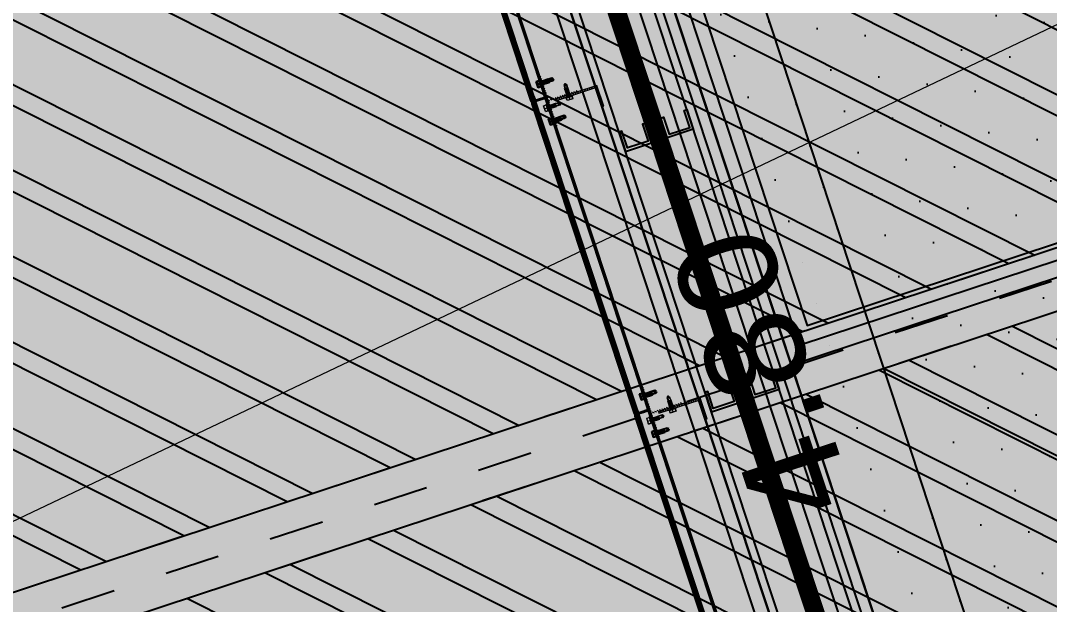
# Model space of a CAD drawing. Header units: metres. Extents: x 678805 to 1359287, y 2747329 to 5497370.
# Drawn here: x 679782.703 to 679784.579, y 2748608.728 to 2748609.792 of the extents above; entities that cross this region are included whole.
import ezdxf

# ---------------------------------------------------------------- set-up
doc = ezdxf.new("R2010")
doc.units = ezdxf.units.M
for name, pattern in [('XREF_MON_BUILDINGS$0$DASH_1', [0.4, 0.1, -0.3]), ('XREF_MON_BUILDINGS$0$Dash_2_', [0.25, 0.125, -0.125]), ('XREF_MON_BUILDINGS$0$Hidden', [0.004, 0.002, -0.002])]:
    doc.linetypes.add(name, pattern=pattern)
for name, color, linetype in [('00_XREF_MON_HSC_PAVEMENT', 7, 'Continuous'), ('00_XREF_TWQ_BUILDINGS', 7, 'Continuous'), ('XREF_MON_BUILDINGS$0$00-Modulos DEFINIDOS', 7, 'Continuous'), ('XREF_MON_BUILDINGS$0$00-Modulos ROOFS', 2, 'Continuous'), ('XREF_MON_BUILDINGS$0$02-H-INST', 252, 'Continuous'), ('XREF_MON_BUILDINGS$0$02-L-01_Structure t2', 7, 'Continuous'), ('XREF_MON_BUILDINGS$0$02-L-01_Struture aux', 4, 'Continuous'), ('XREF_MON_BUILDINGS$0$02-L-Insulation', 252, 'Continuous'), ('XREF_MON_BUILDINGS$0$02-L-INT Panel', 5, 'Continuous'), ('XREF_MON_BUILDINGS$0$02-L-panel', 5, 'Continuous'), ('XREF_MON_BUILDINGS$0$02-L-Pergola Profiles', 8, 'Continuous'), ('XREF_MON_BUILDINGS$0$02-L-Pergola Projection', 8, 'Continuous'), ('XREF_MON_BUILDINGS$0$02-L-Pergola Shades', 15, 'Continuous'), ('XREF_MON_BUILDINGS$0$02-L-Pergola Shades Schematic', 8, 'Continuous'), ('XREF_MON_BUILDINGS$0$02_L_Furniture', 7, 'Continuous'), ('XREF_MON_BUILDINGS$0$COTAUX', 7, 'Continuous')]:
    doc.layers.add(name, color=color, linetype=linetype)
for name, color, linetype, true_color in [('XREF_MON_BUILDINGS$0$0-WIPEOUTS', 7, 'Continuous', 0xffffff), ('XREF_MON_BUILDINGS$0$02-KL-06 Food_Kiosks', 7, 'Continuous', 0xdf5911), ('XREF_MON_BUILDINGS$0$02-L-Pergola Wipeout', 7, 'Continuous', 0xffffff)]:
    doc.layers.add(name, color=color, linetype=linetype, true_color=true_color)
for name, color, linetype, plot in [('XREF_MON_BUILDINGS$0$00-AUX STRUCTURE', 3, 'Continuous', False), ('XREF_MON_BUILDINGS$0$00_AUX', 3, 'Continuous', False), ('XREF_MON_BUILDINGS$0$02-L-Pergola Aux', 50, 'Continuous', False)]:
    doc.layers.add(name, color=color, linetype=linetype, plot=plot)
for name, color, linetype, lineweight in [('XREF_MON_BUILDINGS$0$02-H-251', 251, 'Continuous', 0), ('XREF_MON_BUILDINGS$0$02-H-254', 254, 'Continuous', 0), ('XREF_MON_BUILDINGS$0$02-L-01_Structure L', 7, 'Continuous', 5), ('XREF_MON_BUILDINGS$0$02-L-01_Structure T', 8, 'Continuous', 5)]:
    doc.layers.add(name, color=color, linetype=linetype, lineweight=lineweight)
doc.layers.add('XREF_MON_HSC_PAVEMENT$0$02-L-Joints-Paviment_06_Concrete Slab in sittu', color=7, linetype='Continuous', lineweight=5, true_color=0x999999)
doc.layers.add('XREF_MON_HSC_PAVEMENT$0$03-TR-Pavement_06_Concrete Slab in situ', color=7, linetype='Continuous', lineweight=9, true_color=0xf7f7f7)
doc.layers.get('XREF_MON_BUILDINGS$0$02-KL-06 Food_Kiosks').off()
doc.styles.add('XREF_MON_BUILDINGS$0$E100', font='verdana.ttf', dxfattribs={"height": 0.18})
doc.linetypes.add('XREF_MON_BUILDINGS$0$BATTING', pattern='A,0.0001,-0.1,[134,ltypeshp.shx,S=0.1,R=0,X=-0.1,Y=0],-0.2,[134,ltypeshp.shx,S=0.1,R=180,X=0.1,Y=0],-0.1', length=0.4001)
doc.dimstyles.new('XREF_MON_BUILDINGS$0$E100', dxfattribs={"dimscale": 0.03, "dimtxt": 12, "dimasz": 0.5, "dimexe": 0.1, "dimexo": 1, "dimgap": 4, "dimtad": 1, "dimzin": 0, "dimdsep": 46, "dimtxsty": 'XREF_MON_BUILDINGS$0$E100', "dimblk1": 'XREF_MON_BUILDINGS$0$LINCOT200', "dimblk2": 'XREF_MON_BUILDINGS$0$LINCOT200', "dimsah": 1, "dimcen": 0.1, "dimdle": 0.1, "dimse1": 1, "dimse2": 1, "dimclrt": 256, "dimadec": 0, "dimazin": 0, "dimtfac": 0.01538461538461539, "dimtofl": 0, "dimtmove": 0, "dimatfit": 3, "dimldrblk": 'XREF_MON_BUILDINGS$0$LINCOT200', "dimfxl": 1, "dimtolj": 1, "dimtzin": 0, "dimarcsym": 0})

# ---------------------------------------------------------------- blocks, each defined once
blk = doc.blocks.new('XREF_MON_BUILDINGS$0$LINCOT200')
for p, q in [((0, -9.999961704014428), (0, 10.00003829598555)), ((3.694822225952521e-13, 3.829598557558711e-05), (10.00000000000051, 3.829598557558711e-05))]:
    blk.add_line(p, q)
at = {"const_width": 1.875}
blk.add_lwpolyline([(3.535533801624467, -3.535495714255788), (-3.535533950636761, 3.535572157214077)], dxfattribs=at)
at = {"layer": 'XREF_MON_BUILDINGS$0$COTAUX'}
blk.add_line((0, 0), (-1.249999999999915, 0), dxfattribs=at)
blk = doc.blocks.new('*D90')
at = {"layer": 'DEFPOINTS', "color": 0, "transparency": 16777216}
for p in [(119.6986085125246, -56.82058442011478), (120.1565622668715, -56.82058442011478), (119.6986085111276, -61.62058442039418)]:
    blk.add_point(p, dxfattribs=at)
at = {"layer": 'XREF_MON_BUILDINGS$0$00_AUX', "color": 0, "lineweight": -2, "transparency": 16777216}
blk.add_line((120.1565622668715, -61.60558442039406), (120.1565622668715, -56.83558442011466), dxfattribs=at)
at = {"layer": 'XREF_MON_BUILDINGS$0$00_AUX', "color": 0, "lineweight": -2, "transparency": 16777216, "xscale": 0.015, "yscale": 0.015, "zscale": 0.015}
for p, rotation in [((120.1565622668715, -56.82058442011466), 90.00000000000006), ((120.1565622668715, -61.62058442039406), 270.0000000000001)]:
    blk.add_blockref('XREF_MON_BUILDINGS$0$LINCOT200', p, dxfattribs=dict(at, rotation=rotation))
at = {"layer": 'XREF_MON_BUILDINGS$0$00_AUX', "transparency": 16777216, "insert": (119.9424521258373, -59.22058442025437), "char_height": 0.18, "attachment_point": 5, "rotation": 90.00000000000006, "style": 'XREF_MON_BUILDINGS$0$E100'}
blk.add_mtext('\\A1;4.80', dxfattribs=at)
blk = doc.blocks.new('XREF_MON_BUILDINGS$0$AUTORROSCANTE')
at = {"layer": 'XREF_MON_BUILDINGS$0$02-L-01_Structure t2', "color": 0}
for p, q in [((-31.20000000000002, 5.629165124598842), (-26.19999999999959, 5.62916512459816)), ((-31.19999999999999, -3.410605131648481e-13), (-26.19999999999976, 0)), ((-2.365309734828713, 2.5), (-25, 2.5)), ((0, 0), (-8.999999999999972, 2.5)), ((0, 0), (-3.600692283157343, -1.09366380576239)), ((0, 0), (-2.365309734828713, 2.5)), ((0, 0), (-2.365309734828713, -2.5)), ((-31.20000000000002, -5.629165124598899), (-26.19999999999948, -5.629165124599581)), ((-2.365309734828713, -2.5), (-25, -2.5)), ((-3.600692283157343, -1.09366380576239), (-2.365309734828713, -2.5))]:
    blk.add_line(p, q, dxfattribs=at)
at = {"layer": 'XREF_MON_BUILDINGS$0$02-L-01_Structure t2', "color": 253}
for p, q in [((-25, 3.149999999999977), (-8.999999999999943, 3.150000000000034)), ((-23.47427264461649, -3.14999999999992), (-25, 2.662522019210144)), ((-21.40651940967126, -3.14999999999992), (-23.06020473028568, 3.149999999999864)), ((-19.338766174726, -3.14999999999992), (-20.99245149534045, 3.14999999999992)), ((-17.27101293978083, -3.14999999999992), (-18.92469826039516, 3.150000000000034)), ((-15.20325970483566, -3.14999999999992), (-16.85694502544993, 3.150000000000034)), ((-13.1355064698904, -3.14999999999992), (-14.78919179050473, 3.149999999999977)), ((-11.06775323494514, -3.14999999999992), (-12.72143855555953, 3.149999999999977)), ((-9, -3.14999999999992), (-10.65368532061433, 3.150000000000034)), ((-9, -3.14999999999992), (-8.999999999999972, 3.150000000000034)), ((-25, -3.149999999999977), (-9, -3.149999999999977)), ((-3.600692283157343, -1.09366380576239), (-9, -2.5))]:
    blk.add_line(p, q, dxfattribs=at)
at = {"layer": 'XREF_MON_BUILDINGS$0$02-L-01_Structure t2', "color": 0}
for points in [[(-31.20000000000002, 5.629165124598842), (-26.19999999999996, 5.629165124598842), (-26.19999999999996, -5.629165124599581), (-31.20000000000002, -5.629165124599581)], [(-26.19999999999951, 6.5), (-25, 6.5), (-25, -6.500000000000057), (-26.19999999999951, -6.500000000000057)]]:
    blk.add_lwpolyline(points, close=True, dxfattribs=at)
for centre, start, end in [((-26.98608579049073, 2.367525475711773), 129.2840388374925, 214.1828116507075), ((-26.98608579049073, -2.366719793068796), 145.8304296466695, 230.7332658614822)]:
    blk.add_arc(centre, 4.213914209509284, start, end, dxfattribs=at)
blk = doc.blocks.new('XREF_MON_BUILDINGS$0$ULMA_Montante VV')
at = {"layer": 'XREF_MON_BUILDINGS$0$02-H-251', "ltscale": 125}
h = blk.add_hatch(dxfattribs=at)
h.set_pattern_fill('ANSI31', color=256, scale=0.001, angle=450, style=0)
h.set_pattern_definition([(134.9999999999999, (-0.05125000000043656, -0.00250000000005457), (-0.002245064030267289, -0.002245064030267287), [])])
edge = h.paths.add_edge_path()
edge.add_line((-0.05095000000073924, -0.00250000000005457), (0.04844999999841093, -0.00250000000005457))
edge.add_arc((0.04844999999841093, -0.002200000000129876), 0.0003, 270, 360)
edge.add_line((0.04874999999992724, -0.002200000000129876), (0.04874999999992724, -0.0003000000001520675))
edge.add_arc((0.04844999999841093, -0.0003000000001520675), 0.0003, 0, 90)
edge.add_line((0.04844999999841093, 0), (0, 0))
edge.add_line((0, 0), (0, 0.05719999999996617))
edge.add_arc((-0.0003000000015163096, 0.05719999999996617), 0.0003, 0, 90)
edge.add_line((-0.0003000000015163096, 0.05749999999989086), (-0.002200000000811997, 0.05749999999989086))
edge.add_arc((-0.002200000000811997, 0.05719999999996617), 0.0003, 90, 180)
edge.add_line((-0.002500000000509317, 0.05719999999996617), (-0.002500000000509317, 0))
edge.add_line((-0.002500000000509317, 0), (-0.05095000000073924, 0))
edge.add_arc((-0.05095000000073924, -0.0003000000001520675), 0.0003, 90, 180)
edge.add_line((-0.05125000000043656, -0.0003000000001520675), (-0.05125000000043656, -0.002200000000129876))
edge.add_arc((-0.05095000000073924, -0.002200000000129876), 0.0003, 180, 270)
blk = doc.blocks.new('XREF_MON_BUILDINGS$0$ULMA_Autotaladrante')
at = {"layer": 'XREF_MON_BUILDINGS$0$02-L-01_Structure T', "color": 252}
for p, q in [((-0.02500000000509317, 2.273736754432321e-13), (-0.02263469026956955, 0.00250000000005457)), ((-0.02500000000509317, 2.273736754432321e-13), (-0.01600000000325963, 0.00250000000005457)), ((-0.02500000000509317, 2.273736754432321e-13), (-0.02263469026956955, -0.002499999999599822)), ((-0.02500000000509317, 2.273736754432321e-13), (-0.02139930772136722, -0.001093663805477263)), ((-0.02263469026956955, 0.00250000000005457), (0, 0.00250000000005457)), ((0, 0.003150000000232467), (-0.01600000000325963, 0.003150000000232467)), ((-0.01600000000325963, -0.003149999999777719), (-0.01600000000325963, 0.003150000000232467)), ((-0.01600000000325963, -0.003149999999777719), (-0.01434631468237058, 0.003150000000232467)), ((-0.01393224676803584, -0.003149999999777719), (-0.01227856144714679, 0.003150000000232467)), ((-0.0118644935323573, -0.003149999999777719), (-0.01021080821146825, 0.003150000000232467)), ((-0.00979674029713351, -0.003149999999777719), (-0.008143054976244457, 0.003150000000232467)), ((-0.00772898706190972, -0.003149999999777719), (-0.006075301741020667, 0.003150000000232467)), ((-0.005661233826231182, -0.003149999999777719), (-0.004007548505342129, 0.003150000000232467)), ((-0.003593480591007392, -0.003149999999777719), (-0.001939795270118339, 0.003150000000232467)), ((-0.001525727355783602, -0.003149999999777719), (0, 0.002662522019363678)), ((0.006200000001172157, 0.005629165124673818), (0.001200000000153523, 0.005629165124673818)), ((0.006200000001172157, 2.273736754432321e-13), (0.001200000000153523, 2.273736754432321e-13)), ((-0.02139930772136722, -0.001093663805477263), (-0.02263469026956955, -0.002499999999599822)), ((-0.02263469026956955, -0.002499999999599822), (0, -0.002499999999599822)), ((-0.02139930772136722, -0.001093663805477263), (-0.01600000000325963, -0.002499999999599822)), ((0, -0.003149999999777719), (-0.01600000000325963, -0.003149999999777719)), ((0.006200000001172157, -0.005629165124219071), (0.001200000000153523, -0.005629165124219071))]:
    blk.add_line(p, q, dxfattribs=at)
for points in [[(0.001200000000153523, 0.006499999999959982), (0, 0.006499999999959982), (0, -0.006499999999732609), (0.001200000000153523, -0.006499999999732609)], [(0.006200000001172157, 0.005629165124673818), (0.001200000000153523, 0.005629165124673818), (0.001200000000153523, -0.005629165124219071), (0.006200000001172157, -0.005629165124219071)]]:
    blk.add_lwpolyline(points, close=True, dxfattribs=at)
for centre, start, end in [((0.001986085791031655, 0.002367525475847287), 325.8171883654993, 50.71596115511253), ((0.001986085791031655, -0.002366719792689764), 309.2667341381091, 34.16957033823044)]:
    blk.add_arc(centre, 0.004213914210367771, start, end, dxfattribs=at)
blk = doc.blocks.new('XREF_MON_BUILDINGS$0$ULMA_Escuadra40x80_Seccion')
at = {"layer": 'XREF_MON_BUILDINGS$0$02-H-251', "ltscale": 125}
h = blk.add_hatch(dxfattribs=at)
h.set_pattern_fill('ANSI31', color=256, scale=0.001, angle=360, style=0)
h.set_pattern_definition([(45, (0, 0), (-0.002245064030267288, 0.002245064030267289), [])])
h.paths.add_polyline_path([(0, 0.0799999999994725), (0.002999999989697244, 0.0799999999994725), (0.002999999989697244, 0.002999999999701686), (0.03999999999359716, 0.002999999999701686), (0.03999999999359716, 0), (0, 0)])
at = {"layer": 'XREF_MON_BUILDINGS$0$02-L-01_Structure L', "linetype": 'Continuous'}
blk.add_lwpolyline([(0, 0.0799999999994725), (0.002999999989697244, 0.0799999999994725), (0.002999999989697244, 0.002999999999701686), (0.03999999999359716, 0.002999999999701686), (0.03999999999359716, 0), (0, 0)], close=True, dxfattribs=at)
blk = doc.blocks.new('XREF_MON_BUILDINGS$0$modul 28 ulma')
at = {"layer": 'XREF_MON_BUILDINGS$0$02-H-251', "linetype": 'XREF_MON_BUILDINGS$0$Hidden', "ltscale": 125}
h = blk.add_hatch(dxfattribs=at)
h.set_pattern_fill('ANSI31', color=256, scale=0.001, angle=450, style=0)
h.set_pattern_definition([(135, (175.1422706030272, -253.273058864619), (-0.002245064030267289, -0.002245064030267288), [])])
edge = h.paths.add_edge_path()
edge.add_line((2.372963272714788, 4.773199522702867), (2.37496327271474, 4.773199522702863))
edge.add_line((2.37496327271474, 4.773199522702862), (2.381834767346891, 4.773444933225288))
edge.add_line((2.381834767346891, 4.773444933225289), (2.38271360036588, 4.77438901667359))
edge.add_arc((2.382933184939522, 4.774184608711616), 0.0003, 407.0499999998804, 497.04999999989184, ccw=False)
edge.add_line((2.383137592901724, 4.774404193285258), (2.384081862870563, 4.773525186636681))
edge.add_line((2.384081862870563, 4.773525186636681), (2.385832181405977, 4.773587698013787))
edge.add_line((2.385832181405978, 4.773587698013787), (2.38671105044846, 4.774531820160179))
edge.add_arc((2.386930635022329, 4.774327412197295), 0.0003, 407.0499999998804, 497.049999999877, ccw=False)
edge.add_line((2.387135042984531, 4.774546996770938), (2.388079351657826, 4.773667954093638))
edge.add_line((2.388079351657826, 4.773667954093638), (2.401034655775722, 4.774130643526948))
edge.add_arc((2.400963272714813, 4.776129369235238), 0.002, 272.045408488778, 359.9999999998918)
edge.add_line((2.402963272714766, 4.776129369235234), (2.402963272714778, 4.782858723715065))
edge.add_line((2.402963272714778, 4.782858723715065), (2.402963272714796, 4.792199522703043))
edge.add_line((2.402963272714796, 4.792199522703043), (2.397813272714838, 4.792199522703052))
edge.add_line((2.397813272714838, 4.792199522703052), (2.39781327271484, 4.793199522703256))
edge.add_line((2.39781327271484, 4.793199522703256), (2.403130666557301, 4.793199522703246))
edge.add_arc((2.403130666557301, 4.793499522702944), 0.0003, 629.9999999998919, 689.9999999998961)
edge.add_line((2.403390474178507, 4.793349522703094), (2.405053465093577, 4.796229907460281))
edge.add_arc((2.405313272714782, 4.796079907460433), 0.0003, 329.99999999989615, 509.9999999998774, ccw=False)
edge.add_line((2.405573080335987, 4.795929907460583), (2.404256499582146, 4.79364952270279))
edge.add_arc((2.40451630720335, 4.793499522702941), 0.0003, 509.9999999998961, 629.9999999998919)
edge.add_line((2.40451630720335, 4.793199522703244), (2.412263272714737, 4.79319952270323))
edge.add_line((2.412263272714737, 4.793199522703229), (2.412263272714736, 4.792199522703025))
edge.add_line((2.412263272714736, 4.792199522703025), (2.406263272714877, 4.792199522703037))
edge.add_line((2.406263272714877, 4.792199522703037), (2.406263272714874, 4.79044952270268))
edge.add_arc((2.406013272714823, 4.79044952270268), 0.0002500000000000272, 179.9999999998918, 359.9999999998918, ccw=False)
edge.add_line((2.405763272714772, 4.790449522702681), (2.405763272714775, 4.792199522703037))
edge.add_line((2.405763272714776, 4.792199522703037), (2.404763272714799, 4.792199522703039))
edge.add_line((2.404763272714799, 4.792199522703039), (2.404763272714769, 4.775955099861302))
edge.add_arc((2.406763272714721, 4.775955099861299), 0.002, 539.9999999998918, 622.552583149694)
edge.add_line((2.406504040235224, 4.773971971393244), (2.412413272714776, 4.773199522702791))
edge.add_line((2.412413272714776, 4.773199522702792), (2.412413272714772, 4.771399522702789))
edge.add_line((2.412413272714772, 4.771399522702789), (2.372963272714784, 4.771399522702864))
edge.add_line((2.372963272714784, 4.771399522702864), (2.372963272714788, 4.773199522702867))
h = blk.add_hatch(dxfattribs=at)
h.set_pattern_fill('ANSI31', color=256, scale=0.001, angle=450, style=0)
h.set_pattern_definition([(135, (175.1422706030272, -252.673058864619), (-0.002245064030267289, -0.002245064030267288), [])])
edge = h.paths.add_edge_path()
edge.add_line((2.972963272714787, 4.773199522701733), (2.97496327271474, 4.77319952270173))
edge.add_line((2.97496327271474, 4.77319952270173), (2.981834767346891, 4.773444933224155))
edge.add_line((2.981834767346891, 4.773444933224155), (2.98271360036588, 4.774389016672457))
edge.add_arc((2.982933184939522, 4.774184608710483), 0.0003, 407.0499999998804, 497.04999999989184, ccw=False)
edge.add_line((2.983137592901723, 4.774404193284125), (2.984081862870562, 4.773525186635549))
edge.add_line((2.984081862870562, 4.773525186635549), (2.985832181405977, 4.773587698012655))
edge.add_line((2.985832181405977, 4.773587698012655), (2.98671105044846, 4.774531820159046))
edge.add_arc((2.986930635022329, 4.774327412196163), 0.0003, 407.0499999998804, 497.049999999877, ccw=False)
edge.add_line((2.98713504298453, 4.774546996769804), (2.988079351657826, 4.773667954092505))
edge.add_line((2.988079351657826, 4.773667954092505), (3.001034655775722, 4.774130643525814))
edge.add_arc((3.000963272714813, 4.776129369234106), 0.002, 272.045408488778, 359.9999999998918)
edge.add_line((3.002963272714765, 4.776129369234102), (3.002963272714778, 4.782858723713932))
edge.add_line((3.002963272714778, 4.782858723713932), (3.002963272714796, 4.79219952270191))
edge.add_line((3.002963272714796, 4.79219952270191), (2.997813272714838, 4.79219952270192))
edge.add_line((2.997813272714838, 4.792199522701919), (2.99781327271484, 4.793199522702123))
edge.add_line((2.99781327271484, 4.793199522702123), (3.003130666557301, 4.793199522702113))
edge.add_arc((3.003130666557301, 4.79349952270181), 0.0003, 629.9999999998919, 689.9999999998961)
edge.add_line((3.003390474178506, 4.793349522701962), (3.005053465093577, 4.796229907459149))
edge.add_arc((3.005313272714782, 4.7960799074593), 0.0003, 329.99999999989615, 509.9999999998774, ccw=False)
edge.add_line((3.005573080335987, 4.795929907459451), (3.004256499582145, 4.793649522701657))
edge.add_arc((3.00451630720335, 4.793499522701808), 0.0003, 509.9999999998961, 629.9999999998919)
edge.add_line((3.00451630720335, 4.79319952270211), (3.012263272714737, 4.793199522702096))
edge.add_line((3.012263272714737, 4.793199522702096), (3.012263272714735, 4.792199522701893))
edge.add_line((3.012263272714735, 4.792199522701893), (3.006263272714877, 4.792199522701904))
edge.add_line((3.006263272714877, 4.792199522701903), (3.006263272714874, 4.790449522701547))
edge.add_arc((3.006013272714823, 4.790449522701548), 0.0002500000000000272, 179.9999999998918, 359.9999999998918, ccw=False)
edge.add_line((3.005763272714772, 4.790449522701548), (3.005763272714775, 4.792199522701905))
edge.add_line((3.005763272714775, 4.792199522701905), (3.004763272714799, 4.792199522701907))
edge.add_line((3.004763272714799, 4.792199522701907), (3.004763272714768, 4.77595509986017))
edge.add_arc((3.006763272714721, 4.775955099860165), 0.002, 539.9999999998918, 622.552583149694)
edge.add_line((3.006504040235224, 4.773971971392111), (3.012413272714775, 4.773199522701659))
edge.add_line((3.012413272714775, 4.773199522701659), (3.012413272714772, 4.771399522701656))
edge.add_line((3.012413272714772, 4.771399522701656), (2.972963272714784, 4.771399522701731))
edge.add_line((2.972963272714784, 4.771399522701731), (2.972963272714787, 4.773199522701733))
at = {"layer": 'XREF_MON_BUILDINGS$0$02-H-254', "ltscale": 125}
h = blk.add_hatch(dxfattribs=at)
h.set_pattern_fill('ANSI31', color=256, scale=0.0005, angle=90, style=0)
h.set_pattern_definition([(135, (175.0149670537132, -254.0158170791547), (-0.001122532015133644, -0.001122532015133644), [])])
h.paths.add_polyline_path([(1.806463272734364, 4.800093140003167), (2.4013327361901, 4.800093140002044), (2.40133273619009, 4.795160951835992), (1.806463272734355, 4.795162679975079)])
h = blk.add_hatch(dxfattribs=at)
h.set_pattern_fill('ANSI31', color=256, scale=0.0005, angle=90, style=0)
h.set_pattern_definition([(135, (175.0149670537132, -253.4158170791547), (-0.001122532015133644, -0.001122532015133644), [])])
h.paths.add_polyline_path([(2.406463272734364, 4.800093140002034), (3.001332736190099, 4.800093140000912), (3.00133273619009, 4.79516095183486), (2.406463272734355, 4.795162679973947)])
h = blk.add_hatch(dxfattribs=at)
h.set_pattern_fill('ANSI31', color=256, scale=0.0005, angle=90, style=0)
h.set_pattern_definition([(135, (175.0149670537132, -252.8158170791547), (-0.001122532015133644, -0.001122532015133644), [])])
h.paths.add_polyline_path([(3.006463272734365, 4.800093140000901), (3.6013327361901, 4.800093139999779), (3.60133273619009, 4.795160951833727), (3.006463272734355, 4.795162679972814)])
at = {"layer": 'XREF_MON_BUILDINGS$0$02-L-01_Struture aux', "linetype": 'XREF_MON_BUILDINGS$0$Hidden'}
for p, q in [((2.397813272714838, 4.792199522703052), (2.39781327271484, 4.793199522703256)), ((2.39781327271484, 4.793199522703256), (2.403130666557301, 4.793199522703246)), ((2.397813272714838, 4.792199522703052), (2.402963272714796, 4.792199522703043)), ((2.402963272714778, 4.782858723715065), (2.402963272714796, 4.792199522703043)), ((2.405053465093577, 4.796229907460282), (2.403390474178507, 4.793349522703094)), ((2.405573080335987, 4.795929907460583), (2.404256499582146, 4.79364952270279)), ((2.40451630720335, 4.793199522703244), (2.412263272714737, 4.793199522703229)), ((2.404763272714769, 4.775955099861302), (2.404763272714799, 4.792199522703039)), ((2.404763272714799, 4.792199522703039), (2.405963272714782, 4.792199522703037)), ((2.405963272714779, 4.790449522702681), (2.405963272714782, 4.792199522703037)), ((2.406463272714884, 4.792199522703037), (2.412263272714736, 4.792199522703025)), ((2.406463272714824, 4.79044952270268), (2.406463272714884, 4.792199522703037)), ((2.412263272714736, 4.792199522703025), (2.412263272714737, 4.793199522703229)), ((2.997813272714838, 4.792199522701919), (2.99781327271484, 4.793199522702123)), ((2.99781327271484, 4.793199522702123), (3.003130666557301, 4.793199522702113)), ((2.997813272714838, 4.792199522701919), (3.002963272714796, 4.79219952270191)), ((3.002963272714778, 4.782858723713932), (3.002963272714796, 4.79219952270191)), ((3.005053465093577, 4.796229907459149), (3.003390474178506, 4.793349522701962)), ((3.005573080335987, 4.795929907459451), (3.004256499582145, 4.793649522701657)), ((3.00451630720335, 4.79319952270211), (3.012263272714737, 4.793199522702096)), ((3.004763272714768, 4.77595509986017), (3.004763272714799, 4.792199522701907)), ((3.004763272714799, 4.792199522701907), (3.005963272714782, 4.792199522701904)), ((3.005963272714778, 4.790449522701548), (3.005963272714782, 4.792199522701904)), ((3.006463272714884, 4.792199522701903), (3.012263272714735, 4.792199522701893)), ((3.006463272714823, 4.790449522701547), (3.006463272714884, 4.792199522701903)), ((3.012263272714735, 4.792199522701893), (3.012263272714737, 4.793199522702096)), ((2.372963272714788, 4.773199522702867), (2.37496327271474, 4.773199522702862)), ((2.372963272714784, 4.771399522702864), (2.372963272714788, 4.773199522702867)), ((2.372963272714784, 4.771399522702864), (2.412413272714772, 4.771399522702789)), ((2.374213272714815, 4.773199522702864), (2.37496327271474, 4.773199522702862)), ((2.381834767346891, 4.773444933225289), (2.37496327271474, 4.773199522702862)), ((2.38271360036588, 4.77438901667359), (2.381834767346891, 4.773444933225289)), ((2.383137592901724, 4.774404193285258), (2.384081862870563, 4.773525186636681)), ((2.385832181405978, 4.773587698013787), (2.384081862870563, 4.773525186636681)), ((2.38671105044846, 4.774531820160179), (2.385832181405978, 4.773587698013787)), ((2.387135042984531, 4.774546996770938), (2.388079351657826, 4.773667954093638)), ((2.401034655775722, 4.774130643526948), (2.388079351657826, 4.773667954093638)), ((2.402963272714766, 4.776129369235234), (2.402963272714778, 4.782858723715065)), ((2.406504040235224, 4.773971971393244), (2.412413272714776, 4.773199522702792)), ((2.412413272714772, 4.771399522702789), (2.412413272714776, 4.773199522702792)), ((2.972963272714787, 4.773199522701733), (2.97496327271474, 4.77319952270173)), ((2.972963272714784, 4.771399522701731), (2.972963272714787, 4.773199522701733)), ((2.972963272714784, 4.771399522701731), (3.012413272714772, 4.771399522701656)), ((2.974213272714815, 4.773199522701732), (2.97496327271474, 4.77319952270173)), ((2.981834767346891, 4.773444933224155), (2.97496327271474, 4.77319952270173)), ((2.98271360036588, 4.774389016672457), (2.981834767346891, 4.773444933224155)), ((2.983137592901723, 4.774404193284125), (2.984081862870562, 4.773525186635549)), ((2.985832181405977, 4.773587698012655), (2.984081862870562, 4.773525186635549)), ((2.98671105044846, 4.774531820159046), (2.985832181405977, 4.773587698012655)), ((2.98713504298453, 4.774546996769804), (2.988079351657826, 4.773667954092505)), ((3.001034655775722, 4.774130643525815), (2.988079351657826, 4.773667954092505)), ((3.002963272714765, 4.776129369234102), (3.002963272714778, 4.782858723713932)), ((3.006504040235224, 4.773971971392111), (3.012413272714775, 4.773199522701659)), ((3.012413272714772, 4.771399522701656), (3.012413272714775, 4.773199522701659))]:
    blk.add_line(p, q, dxfattribs=at)
at = {"layer": 'XREF_MON_BUILDINGS$0$02-L-01_Struture aux'}
for p, q in [((0.03668570605673768, 4.77326162960387), (4.7678847740884, 4.773261654730605)), ((0.04497389649033469, 4.773350829166163), (4.7678847740884, 4.773350854301896)), ((4.7678847740884, 4.771400967883511), (0.04497389653592977, 4.771400831865225))]:
    blk.add_line(p, q, dxfattribs=at)
at = {"layer": 'XREF_MON_BUILDINGS$0$02-L-01_Struture aux', "linetype": 'Continuous'}
for p, q in [((0.280027391897681, 4.615003940445589), (4.520027391901266, 4.615003940441488)), ((0.280027391897681, 4.58500394043294), (4.520027391901266, 4.585003940428839))]:
    blk.add_line(p, q, dxfattribs=at)
at = {"layer": 'XREF_MON_BUILDINGS$0$02-L-01_Struture aux'}
for points in [[(4.7678847740884, 4.793245561144407), (0.04497381577438743, 4.793245536924564)], [(0.0449738960431619, 4.792475385054763), (4.7678847740884, 4.792475409274606)], [(4.7678847740884, 4.793156358205519), (0.1303289218540751, 4.793156361923399)], [(0.1303289218540736, 4.792386210053597), (4.7678847740884, 4.792386206335718)]]:
    blk.add_lwpolyline(points, dxfattribs=at)
at = {"layer": 'XREF_MON_BUILDINGS$0$02-L-01_Struture aux', "linetype": 'Continuous'}
for points in [[(2.402493549177535, 4.665003940428823), (2.365027391886457, 4.665003940435161), (2.365027391886457, 4.61500394043515), (2.402493549177535, 4.615003940435178), (2.402493549177535, 4.620003940435174), (2.370027391886481, 4.620003940435145), (2.370027391886481, 4.660003940434313), (2.402493549185152, 4.660003940428828), (2.402493549185152, 4.665003940428823)], [(2.902493549177535, 4.665003940428823), (2.865027391886457, 4.665003940435161), (2.865027391886457, 4.61500394043515), (2.902493549177535, 4.615003940435178), (2.902493549177535, 4.620003940435174), (2.870027391886481, 4.620003940435145), (2.870027391886481, 4.660003940434313), (2.902493549185152, 4.660003940428828), (2.902493549185152, 4.665003940428823)], [(2.402493549177535, 4.535003940441504), (2.365027391886457, 4.535003940435166), (2.365027391886457, 4.585003940435177), (2.402493549177535, 4.585003940435149), (2.402493549177535, 4.580003940435153), (2.370027391886481, 4.580003940435182), (2.370027391886481, 4.540003940436014), (2.402493549185152, 4.540003940441499), (2.402493549185152, 4.535003940441504)], [(2.902493549177535, 4.535003940441504), (2.865027391886457, 4.535003940435166), (2.865027391886457, 4.585003940435177), (2.902493549177535, 4.585003940435149), (2.902493549177535, 4.580003940435153), (2.870027391886481, 4.580003940435182), (2.870027391886481, 4.540003940436014), (2.902493549185152, 4.540003940441499), (2.902493549185152, 4.535003940441504)]]:
    blk.add_lwpolyline(points, dxfattribs=at)
at = {"layer": 'XREF_MON_BUILDINGS$0$02-L-01_Struture aux', "linetype": 'XREF_MON_BUILDINGS$0$Hidden'}
for centre, radius, start, end in [((2.403130666557301, 4.793499522702944), 0.0003, 269.9999999998919, 330.0000000316022), ((2.40451630720335, 4.793499522702941), 0.0003, 150.0000000316032, 269.9999999998919), ((2.405313272714782, 4.796079907460433), 0.0003, 330.0000000316022, 150.0000000316032), ((2.40621327271483, 4.79044952270268), 0.0002500000000000272, 179.9999999998918, 359.9999999998918), ((3.003130666557301, 4.79349952270181), 0.0003, 269.9999999998919, 330.0000000316022), ((3.00451630720335, 4.793499522701808), 0.0003, 150.0000000316032, 269.9999999998919), ((3.005313272714782, 4.7960799074593), 0.0003, 330.0000000316022, 150.0000000316032), ((3.006213272714829, 4.790449522701548), 0.0002500000000000272, 179.9999999998918, 359.9999999998918), ((2.382933184939522, 4.774184608711616), 0.0003, 47.0499999938589, 137.0500000256486), ((2.386930635022329, 4.774327412197295), 0.0003, 47.0499999938589, 137.0499999280946), ((2.400963272714813, 4.776129369235238), 0.002, 272.0454084859884, 359.9999999998918), ((2.406763272714721, 4.775955099861299), 0.002, 179.9999999998918, 262.5525831494443), ((2.982933184939522, 4.774184608710483), 0.0003, 47.0499999938589, 137.0500000256486), ((2.986930635022329, 4.774327412196163), 0.0003, 47.0499999938589, 137.0499999280946), ((3.000963272714813, 4.776129369234106), 0.002, 272.0454084859884, 359.9999999998918), ((3.006763272714721, 4.775955099860165), 0.002, 179.9999999998918, 262.5525831494443)]:
    blk.add_arc(centre, radius, start, end, dxfattribs=at)
at = {"layer": 'XREF_MON_BUILDINGS$0$02-L-Insulation', "linetype": 'XREF_MON_BUILDINGS$0$BATTING', "ltscale": 0.08}
blk.add_line((4.722771944576634, 4.70536238979071), (0.08666075814905105, 4.705362389799463), dxfattribs=at)
at = {"layer": 'XREF_MON_BUILDINGS$0$02-L-Insulation', "linetype": 'XREF_MON_BUILDINGS$0$BATTING', "ltscale": 0.04}
blk.add_line((0.2850273918977049, 4.560003940439699), (4.520027391901266, 4.560003940435598), dxfattribs=at)
at = {"layer": 'XREF_MON_BUILDINGS$0$02-L-INT Panel', "linetype": 'Continuous'}
for p, q in [((0.1200273918973718, 4.680003940439263), (4.680027391902598, 4.680003940437194)), ((4.680027391903912, 4.680003940435879), (0.1200273918998615, 4.680003940443153)), ((0.280027391897681, 4.680003940437351), (4.345027391906086, 4.680003940433251)), ((0.280027391897681, 4.665003940439262), (4.520027391901266, 4.665003940435161)), ((0.280027391897681, 4.535003940437405), (4.520027391901266, 4.535003940433304)), ((0.280027391897681, 4.520003940439266), (4.520027391904392, 4.520003940435165)), ((0.300027391897681, 4.500003940439247), (4.500027391904373, 4.500003940435185))]:
    blk.add_line(p, q, dxfattribs=at)
at = {"layer": 'XREF_MON_BUILDINGS$0$02-L-panel'}
blk.add_line((0.6071805997342956, 4.795172737247491), (4.776253706839523, 4.795160602530217), dxfattribs=at)
for points in [[(2.40133273619009, 4.795162300427771), (2.4013327361901, 4.800093140002044), (1.806463272734364, 4.800093140003167), (1.806463272734355, 4.795167654306407), (2.40133273619009, 4.795162300427771)], [(3.00133273619009, 4.795162300426639), (3.001332736190099, 4.800093140000912), (2.406463272734364, 4.800093140002034), (2.406463272734355, 4.795167654305275), (3.00133273619009, 4.795162300426639)], [(3.60133273619009, 4.795162300425506), (3.6013327361901, 4.800093139999779), (3.006463272734365, 4.800093140000901), (3.006463272734355, 4.795167654304142), (3.60133273619009, 4.795162300425506)]]:
    blk.add_lwpolyline(points, dxfattribs=at)
at = {"layer": 'XREF_MON_BUILDINGS$0$02-L-panel', "ltscale": 125}
for points in [[(2.406463272734355, 4.795167654305276), (2.406463272734364, 4.800093140002035)], [(3.006463272734354, 4.795167654304143), (3.006463272734364, 4.800093140000902)]]:
    blk.add_lwpolyline(points, dxfattribs=at)
at = {"layer": 'XREF_MON_BUILDINGS$0$02-L-01_Struture aux', "xscale": -1}
for name, p, rotation in [('XREF_MON_BUILDINGS$0$ULMA_Montante VV', (2.398113644628305, 4.768899522702676), 179.9999999998918), ('XREF_MON_BUILDINGS$0$ULMA_Autotaladrante', (2.385345954324626, 4.774772203565252), 269.9952589478254), ('XREF_MON_BUILDINGS$0$ULMA_Montante VV', (2.998113644628305, 4.768899522701544), 179.9999999998918), ('XREF_MON_BUILDINGS$0$ULMA_Autotaladrante', (2.985345954324626, 4.77477220356412), 269.9952589478254), ('XREF_MON_BUILDINGS$0$ULMA_Escuadra40x80_Seccion', (2.395613644627323, 4.676836618770023), 359.9999999998918), ('XREF_MON_BUILDINGS$0$ULMA_Escuadra40x80_Seccion', (2.995613644627322, 4.67683661876889), 359.9999999998918), ('XREF_MON_BUILDINGS$0$ULMA_Autotaladrante', (2.392613644639563, 4.731565029866535), 359.9905178906978), ('XREF_MON_BUILDINGS$0$ULMA_Autotaladrante', (2.992613644639563, 4.731565029865402), 359.9905178906978)]:
    blk.add_blockref(name, p, dxfattribs=dict(at, rotation=rotation))
at = {"layer": 'XREF_MON_BUILDINGS$0$02-L-01_Struture aux', "xscale": 0.001000000003841706, "yscale": 0.001000000003841706, "zscale": 0.001000000003841706, "rotation": 269.9999999998918}
for p in [(2.359717932819591, 4.748572070588717), (2.431560979294601, 4.748449522798639), (2.959717932819591, 4.748572070587584), (3.031560979294601, 4.748449522797507)]:
    blk.add_blockref('XREF_MON_BUILDINGS$0$AUTORROSCANTE', p, dxfattribs=at)
blk = doc.blocks.new('XREF_MON_BUILDINGS$0$A$C35545478')
at = {"layer": 'XREF_MON_BUILDINGS$0$02-H-INST', "linetype": 'Continuous'}
h = blk.add_hatch(dxfattribs=at)
h.set_pattern_fill('DOTS', color=256, scale=0.05)
h.set_pattern_definition([(0, (-76.5565517854345, 77.5372815170495), (0.0396875, 0.079375), [0, -0.079375])])
h.paths.add_polyline_path([(-0.3000891995673136, -0.3000891995623078), (-4.500089199574006, -0.3000891995582577), (-4.500334922779903, -2.400172620986467), (-0.3000891995693422, -2.399999356579158)])
at = {"layer": 'XREF_MON_BUILDINGS$0$00-AUX STRUCTURE', "linetype": 'Continuous', "const_width": 0.03}
blk.add_lwpolyline([(-4.520089199574318, -0.200089199558235), (-0.2800891995704191, -0.200089199558235)], dxfattribs=at)
at = {"layer": 'XREF_MON_BUILDINGS$0$00_AUX', "linetype": 'Continuous'}
blk.add_lwpolyline([(-0.3000891995673136, -0.3000891995623078), (-4.500089199574006, -0.3000891995582577), (-4.500334922779903, -2.400172620986467), (-0.3000891995693422, -2.399999356579158)], close=True, dxfattribs=at)
at = {"layer": 'XREF_MON_BUILDINGS$0$02_L_Furniture', "linetype": 'Continuous'}
for points in [[(-2.399923877939575, -1.100089199754393), (-2.399923877939575, -0.3000891997660347), (-0.3000891995673136, -0.3000891995623078), (-0.3000891995736801, -1.100089199605236), (-0.3250891995733163, -1.100089199605236), (-0.3250891995678593, -0.325089199563763), (-1.117589880658901, -0.3250891995783149), (-1.117589880658901, -1.100089199605236), (-1.142589880658537, -1.100089199605236), (-1.142589880658537, -0.3250891995892289), (-2.369923877939573, -0.3250891997638519), (-2.369923877939573, -1.100089199754393), (-2.399923877939575, -1.100089199754393)], [(-1.142589880658537, -1.100089199605236), (-1.167589880658173, -1.100089199605236), (-1.167589880652717, -0.3500891995870461), (-2.339923877939572, -0.3500891997289273), (-2.339923877939572, -1.100089199754393), (-2.384923877939574, -1.100089199754393)]]:
    blk.add_lwpolyline(points, dxfattribs=at)
at = {"linetype": 'Continuous'}
blk.add_blockref('XREF_MON_BUILDINGS$0$modul 28 ulma', (-4.800116591471687, -4.8000931399975), dxfattribs=at)
blk = doc.blocks.new('XREF_MON_BUILDINGS$0$lamas aluminiotriangulo')
for points in [[(680248.6174303592, 2748657.399330308), (680248.1066097463, 2748657.910150921)], [(680248.0818610085, 2748657.885402183), (680248.6174303592, 2748657.349832832)], [(680248.6174303592, 2748657.201340408), (680248.0076147971, 2748657.811155971)], [(680247.9828660592, 2748657.786407233), (680248.6174303594, 2748657.151842933)], [(680248.6174303594, 2748657.003350508), (680247.9086198473, 2748657.712161021)], [(680247.8838711093, 2748657.687412283), (680248.6174303594, 2748656.953853033)], [(680248.6174303595, 2748656.805360609), (680247.8096248974, 2748657.613166071)], [(680247.7848761595, 2748657.588417334), (680248.6174303594, 2748656.755863133)], [(680248.6174303594, 2748656.607370709), (680247.7106299476, 2748657.514171122)], [(680247.6858812097, 2748657.489422384), (680248.6174303594, 2748656.557873233)], [(680248.6174303594, 2748656.409380809), (680247.6116349978, 2748657.415176171)], [(680247.5868862598, 2748657.390427434), (680248.6174303594, 2748656.359883334)], [(680248.6174303595, 2748656.21139091), (680247.512640048, 2748657.316181222)], [(680247.4878913106, 2748657.291432484), (680248.6174303595, 2748656.161893434)], [(680248.6174303595, 2748656.013401011), (680247.4136450982, 2748657.217186272)], [(680248.7274303593, 2748657.231065147), (680250.2608045465, 2748655.697690958)], [(680247.3888963608, 2748657.192437534), (680248.6174303595, 2748655.963903535)], [(680248.6174303595, 2748655.81541111), (680247.3146501489, 2748657.118191322)], [(680247.2899014109, 2748657.093442584), (680248.6174303596, 2748655.765913635)], [(680250.1865583346, 2748655.623444746), (680248.7274303593, 2748657.082572723)], [(680248.7274303593, 2748657.033075247), (680250.1618095968, 2748655.598696009)], [(680248.6174303596, 2748655.617421211), (680247.215655199, 2748657.019196372)], [(680247.1909064611, 2748656.994447635), (680248.6174303596, 2748655.567923735)], [(680248.6174303596, 2748655.419431312), (680247.1166602492, 2748656.920201423)], [(680247.0919115113, 2748656.895452685), (680248.6174303596, 2748655.369933836)], [(680250.0875633848, 2748655.524449796), (680248.7274303595, 2748656.884582824)], [(680248.7274303595, 2748656.835085348), (680250.062814647, 2748655.499701059)], [(680248.6174303595, 2748655.221441412), (680247.0176652995, 2748656.821206473)], [(680246.9929165615, 2748656.796457735), (680248.6174303597, 2748655.171943936)], [(680248.6174303597, 2748655.023451511), (680246.9186703496, 2748656.722211523)], [(680249.988568435, 2748655.425454847), (680248.7274303595, 2748656.686592924)], [(680248.7274303595, 2748656.637095449), (680249.9638196973, 2748655.400706109)], [(680249.8895734851, 2748655.326459897), (680248.7274303595, 2748656.488603024)], [(680248.7274303595, 2748656.439105548), (680249.8648247477, 2748655.301711159)], [(680249.7905785353, 2748655.227464947), (680248.7274303595, 2748656.290613125)], [(680248.7274303595, 2748656.241115649), (680249.7658297978, 2748655.202716209)], [(680249.6915835859, 2748655.128469998), (680248.7274303595, 2748656.092623225)], [(680248.7274303595, 2748656.043125749), (680249.666834848, 2748655.10372126)], [(680249.596972479, 2748655.033858891), (680248.7274303597, 2748655.90340101)], [(680249.5925886362, 2748655.029475048), (680248.7274303595, 2748655.894633326)], [(680248.7274303593, 2748655.84513585), (680249.5678398983, 2748655.00472631)], [(680249.4935936864, 2748654.930480098), (680248.7274303595, 2748655.696643425)], [(680248.7274303595, 2748655.64714595), (680249.4688449485, 2748654.90573136)]]:
    blk.add_lwpolyline(points)
blk = doc.blocks.new('XREF_MON_BUILDINGS$0$PERGOLA PLEGADA')
at = {"layer": 'XREF_MON_BUILDINGS$0$02-L-Pergola Wipeout', "true_color": 0xfcfcfc}
h = blk.add_hatch(color=7, dxfattribs=at)
h.dxf.hatch_style = 1
h.paths.add_polyline_path([(4.612218253081664, 9.290000000968575), (0.3099999981932342, 4.987781745847315), (0.3099999986588955, 9.290000000037253)])
h.paths.add_polyline_path([(0.332781744771637, 4.855000000447035), (4.744999998947605, 9.267218254506588), (4.744999999529682, 4.900563496164978), (4.699436504277401, 4.855000000447035)])
h.paths.add_polyline_path([(4.854999999050051, 9.290000001899898), (9.13443650235422, 9.29000000236556), (4.854999999632128, 5.010563495568931)])
h.paths.add_polyline_path([(9.289999997243285, 9.134436507709324), (9.289999997825362, 4.855000001844019), (5.010563491727225, 4.855000000912696)])
h.paths.add_polyline_path([(4.900563491159119, 4.745000001043081), (9.267218253924511, 4.745000001508743), (4.85500000033062, 0.3327817460522056), (4.854999999166466, 4.699436508584768)])
h.paths.add_polyline_path([(9.289999997825362, 4.612218253780156), (9.289999998291023, 0.3100000019185245), (4.987781747244298, 0.3100000009872019)])
h.paths.add_polyline_path([(0.465563491685316, 0.3100000000558794), (4.744999999064021, 4.589436508249491), (4.745000000111759, 0.3100000014528632)])
h.paths.add_polyline_path([(0.3099999980768189, 4.745000000111759), (4.589436504989862, 4.745000000111759), (0.3099999976111576, 0.4655634895898402)])
h.paths.add_polyline_path([(9.399999998277053, 0.2000000020489097), (0.1999999997206032, 0.1999999997206032), (0.1999999986728653, 9.399999999906868), (9.399999999324791, 9.400000001769513)])
at = {"layer": 'XREF_MON_BUILDINGS$0$02-L-Pergola Aux', "linetype": 'XREF_MON_BUILDINGS$0$Dash_2_', "ltscale": 0.5}
blk.add_line((4.799999999231659, 4.800000000279397), (9.399999999324791, 4.800000001210719), dxfattribs=at)
at = {"layer": 'XREF_MON_BUILDINGS$0$02-L-Pergola Profiles'}
for p, q in [((5.010563491261564, 4.855000000912696), (9.289999999455176, 4.855000001378357)), ((4.854999999050051, 4.74500000057742), (9.289999999455176, 4.745000001508743))]:
    blk.add_line(p, q, dxfattribs=at)
at = {"layer": 'XREF_MON_BUILDINGS$0$02-L-Pergola Projection', "linetype": 'XREF_MON_BUILDINGS$0$DASH_1'}
for p, q in [((5.010563491261564, 4.855000000912696), (9.289999999455176, 4.855000001378357)), ((4.854999999050051, 4.74500000057742), (9.289999999455176, 4.745000001508743))]:
    blk.add_line(p, q, dxfattribs=at)
at = {"layer": 'XREF_MON_BUILDINGS$0$02-L-Pergola Shades', "xscale": -1, "rotation": 270.0000000152252}
blk.add_blockref('XREF_MON_BUILDINGS$0$lamas aluminiotriangulo', (-2748649.153572517, -680243.8731607608), dxfattribs=at)
at = {"layer": 'XREF_MON_BUILDINGS$0$02-L-Pergola Shades Schematic', "xscale": -1, "rotation": 270.0000000152252}
blk.add_blockref('XREF_MON_BUILDINGS$0$lamas aluminiotriangulo', (-2748649.153572517, -680243.8731607608), dxfattribs=at)
blk = doc.blocks.new('XREF_MON_HSC_PAVEMENT')
at = {"layer": 'XREF_MON_HSC_PAVEMENT$0$03-TR-Pavement_06_Concrete Slab in situ', "linetype": 'Continuous'}
h = blk.add_hatch(color=256, dxfattribs=at)
h.dxf.hatch_style = 1
h.paths.add_polyline_path([(679764.8595081758, 2748618.962261748), (679827.2147204854, 2748639.558390062), (679835.4556343118, 2748614.728242476), (679775.6626727318, 2748586.251462926)])
at = {"layer": 'XREF_MON_HSC_PAVEMENT$0$02-L-Joints-Paviment_06_Concrete Slab in sittu'}
blk.add_line((679829.9353823586, 2748631.360945301), (679770.1588384684, 2748602.916470148), dxfattribs=at)
blk = doc.blocks.new('XREF_MON_BUILDINGS$0$modulo kiosco')
at = {"layer": 'XREF_MON_BUILDINGS$0$0-WIPEOUTS', "true_color": 0xfcfcfc}
h = blk.add_hatch(color=7, dxfattribs=at)
h.dxf.hatch_style = 1
h.paths.add_polyline_path([(119.6986085139215, -61.62058441969566), (119.6986085125245, -56.82058442011476), (124.4986085132696, -56.82058442058042), (124.4986085123383, -61.62058442132547)])
at = {"layer": 'XREF_MON_BUILDINGS$0$00-Modulos ROOFS', "lineweight": 0}
blk.add_lwpolyline([(119.6986085139215, -61.62058441969566), (119.6986085125245, -56.82058442011476), (124.4986085132696, -56.82058442058042), (124.4986085123383, -61.62058442132547)], close=True, dxfattribs=at)
at = {"layer": 'XREF_MON_BUILDINGS$0$00-Modulos ROOFS'}
blk.add_lwpolyline([(124.4986085137352, -57.12058442062698), (124.4986085132696, -56.82058442058042), (124.1986085125245, -56.82058442151174), (119.9986085128039, -56.82058442034759), (119.6986085125245, -56.82058442011476), (119.6986085125245, -57.12058442085981), (119.6986085134558, -61.32058442058042), (119.6986085139215, -61.62058441969566), (119.9986085128039, -61.62058442062698), (124.1986085125245, -61.62058442109264), (124.4986085123383, -61.62058442132547), (124.4986085128039, -61.32058442081325)], close=True, dxfattribs=at)
at = {"layer": 'XREF_MON_BUILDINGS$0$00_AUX', "color": 253}
dim = blk.add_linear_dim(base=(120.1565622668715, -56.82058442011478), p1=(119.6986085111275, -61.62058442039415), p2=(119.6986085125245, -56.82058442011476), angle=90, dimstyle='XREF_MON_BUILDINGS$0$E100', dxfattribs=at)
dim.commit()
dim.dimension.update_dxf_attribs({"geometry": '*D90', "text_midpoint": (119.9424521258372, -59.2205844202545)})
blk = doc.blocks.new('XREF_MON_BUILDINGS')
at = {"layer": 'XREF_MON_BUILDINGS$0$02-KL-06 Food_Kiosks', "linetype": 'Continuous', "rotation": 18.26515244430689}
blk.add_blockref('XREF_MON_BUILDINGS$0$modulo kiosco', (679651.5959124656, 2748627.791056332, -5.634408346884291e-06), dxfattribs=at)
at = {"layer": 'XREF_MON_BUILDINGS$0$00-Modulos DEFINIDOS', "rotation": 108.2651517784787}
blk.add_blockref('XREF_MON_BUILDINGS$0$A$C35545478', (679783.0715349533, 2748611.348776795, 2.192747626645143e-06), dxfattribs=at)
at = {"layer": 'XREF_MON_BUILDINGS$0$02-L-Pergola Projection', "rotation": 198.2651524461591}
blk.add_blockref('XREF_MON_BUILDINGS$0$PERGOLA PLEGADA', (679789.156041937, 2748615.880575608, -4.263405806781209e-06), dxfattribs=at)

msp = doc.modelspace()

# ---------------------------------------------------------------- block references
at = {"layer": '00_XREF_MON_HSC_PAVEMENT'}
msp.add_blockref('XREF_MON_HSC_PAVEMENT', (0, 0), dxfattribs=at)

# ---------------------------------------------------------------- next in the draw order: block references
at = {"layer": '00_XREF_TWQ_BUILDINGS'}
msp.add_blockref('XREF_MON_BUILDINGS', (0, 0), dxfattribs=at)

# ---------------------------------------------------------------- next in the draw order: block references
msp.add_blockref('XREF_MON_BUILDINGS', (0, 0))

doc.saveas('drawing.dxf')
